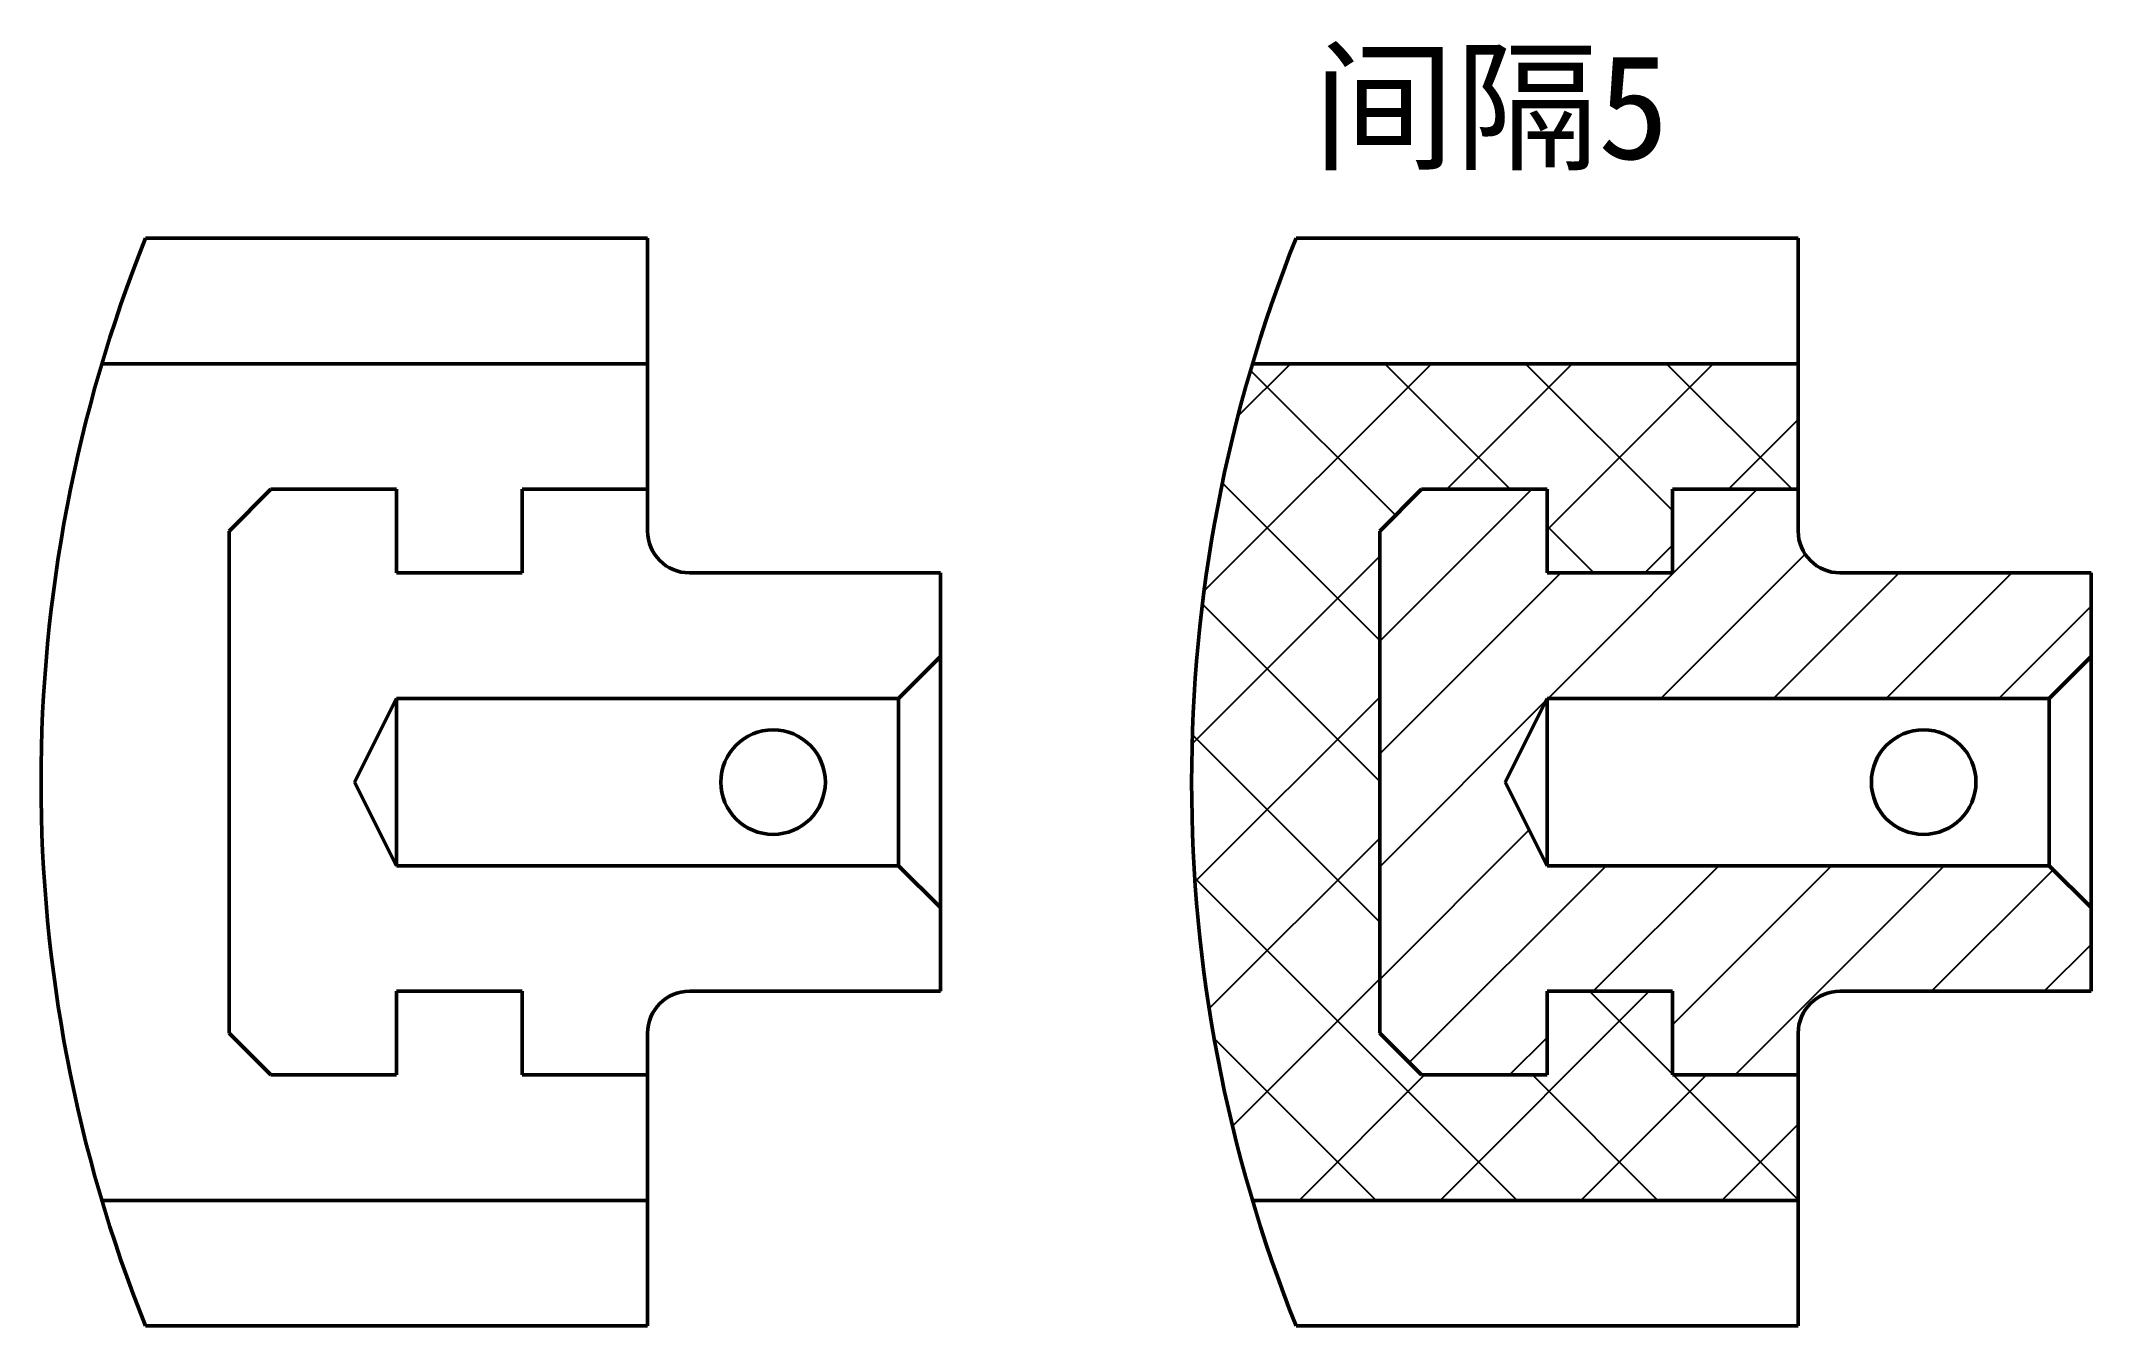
# Model space of a CAD drawing. Extents: x 8 to 400, y 36 to 282.
import ezdxf

# ---------------------------------------------------------------- set-up
doc = ezdxf.new("R2010")
doc.units = 0
doc.header["$LTSCALE"] = 4
doc.layers.add('LAYER1', color=7, linetype='CONTINUOUS', lineweight=50)
doc.layers.add('LAYER9', color=5, linetype='CONTINUOUS')
doc.styles.add('样式 1', font='simsun.ttf')

msp = doc.modelspace()

# ---------------------------------------------------------------- hatches: boundary and pattern name
at = {"layer": 'LAYER9', "ltscale": 0.35}
h = msp.add_hatch(dxfattribs=at)
h.set_pattern_fill('ANSI37', color=1, scale=6, style=0)
h.paths.add_polyline_path([(344, 220), (239.67, 220, 0.072359), (228.03, 140), (264, 140), (264, 188), (272, 196), (296, 196), (296, 180), (320, 180), (320, 196), (344, 196)])
h.paths.add_polyline_path([(264, 92), (264, 140), (228.03, 140, 0.072359), (239.67, 60), (344, 60), (344, 84), (320, 84), (320, 100), (296, 100), (296, 84), (272, 84)])
h = msp.add_hatch(dxfattribs=at)
h.set_pattern_fill('ANSI31', color=256, scale=4.8, style=0)
h.set_pattern_definition([(45, (-136, 4), (-10.7763, 10.7763), [])])
h.paths.add_polyline_path([(320, 180), (296, 180), (296, 196), (272, 196), (264, 188), (264, 140), (288, 140), (296, 156), (392, 156), (400, 164), (400, 180), (352, 180, -0.414214), (344, 188), (344, 196), (320, 196)])
h.paths.add_polyline_path([(352, 100), (400, 100), (400, 116), (392, 124), (296, 124), (288, 140), (264, 140), (264, 92), (272, 84), (296, 84), (296, 100), (320, 100), (320, 84), (344, 84), (344, 92, -0.414214)])

# ---------------------------------------------------------------- linework, layer by layer
at = {"layer": 'LAYER1', "ltscale": 0.35}
for p, q in [((124, 244), (28, 244)), ((124, 196), (124, 244)), ((344, 244), (248, 244)), ((344, 196), (344, 244)), ((124, 220), (19.67, 220)), ((344, 220), (239.67, 220)), ((44, 188), (52, 196)), ((52, 196), (76, 196)), ((76, 196), (76, 180)), ((100, 196), (124, 196)), ((100, 180), (100, 196)), ((124, 196), (124, 188)), ((264, 188), (272, 196)), ((272, 196), (296, 196)), ((296, 196), (296, 180)), ((320, 180), (320, 196)), ((320, 196), (344, 196)), ((344, 196), (344, 188)), ((44, 92), (44, 188)), ((264, 92), (264, 188)), ((76, 180), (100, 180)), ((132, 180), (180, 180)), ((180, 180), (180, 164)), ((296, 180), (320, 180)), ((352, 180), (400, 180)), ((400, 180), (400, 164)), ((180, 164), (172, 156)), ((180, 164), (180, 116)), ((400, 164), (392, 156)), ((400, 164), (400, 116)), ((76, 156), (68, 140)), ((172, 156), (76, 156)), ((76, 156), (76, 124)), ((172, 156), (172, 124)), ((296, 156), (288, 140)), ((296, 156), (296, 124)), ((392, 156), (296, 156)), ((392, 156), (392, 124)), ((68, 140), (76, 124)), ((288, 140), (296, 124)), ((76, 124), (172, 124)), ((172, 124), (180, 116)), ((296, 124), (392, 124)), ((392, 124), (400, 116)), ((180, 116), (180, 100)), ((400, 116), (400, 100)), ((100, 100), (76, 100)), ((76, 100), (76, 84)), ((100, 84), (100, 100)), ((180, 100), (132, 100)), ((320, 100), (296, 100)), ((296, 100), (296, 84)), ((320, 84), (320, 100)), ((400, 100), (352, 100)), ((52, 84), (44, 92)), ((124, 92), (124, 84)), ((272, 84), (264, 92)), ((344, 92), (344, 84)), ((76, 84), (52, 84)), ((124, 84), (100, 84)), ((124, 36), (124, 84)), ((296, 84), (272, 84)), ((344, 84), (320, 84)), ((344, 36), (344, 84)), ((124, 60), (19.67, 60)), ((344, 60), (239.67, 60)), ((28, 36), (124, 36)), ((248, 36), (344, 36))]:
    msp.add_line(p, q, dxfattribs=at)
for centre, radius, start, end in [((288.8, 140), 280.77, 158.2592, 201.7408), ((508.8, 140), 280.77, 158.2592, 201.7408), ((132, 188), 8, 180, 270), ((352, 188), 8, 180, 270), ((148, 140), 10, 0, 180), ((368, 140), 10, 0, 180), ((148, 140), 10, 180, 0), ((368, 140), 10, 180, 0), ((132, 92), 8, 90, 180), ((352, 92), 8, 90, 180)]:
    msp.add_arc(centre, radius, start, end, dxfattribs=at)

# ---------------------------------------------------------------- texts
at = {"layer": 'LAYER9', "ltscale": 0.35, "style": '样式 1'}
msp.add_text('间隔5', height=20, dxfattribs=at).set_placement((251.15, 259.14))

doc.saveas('drawing.dxf')
